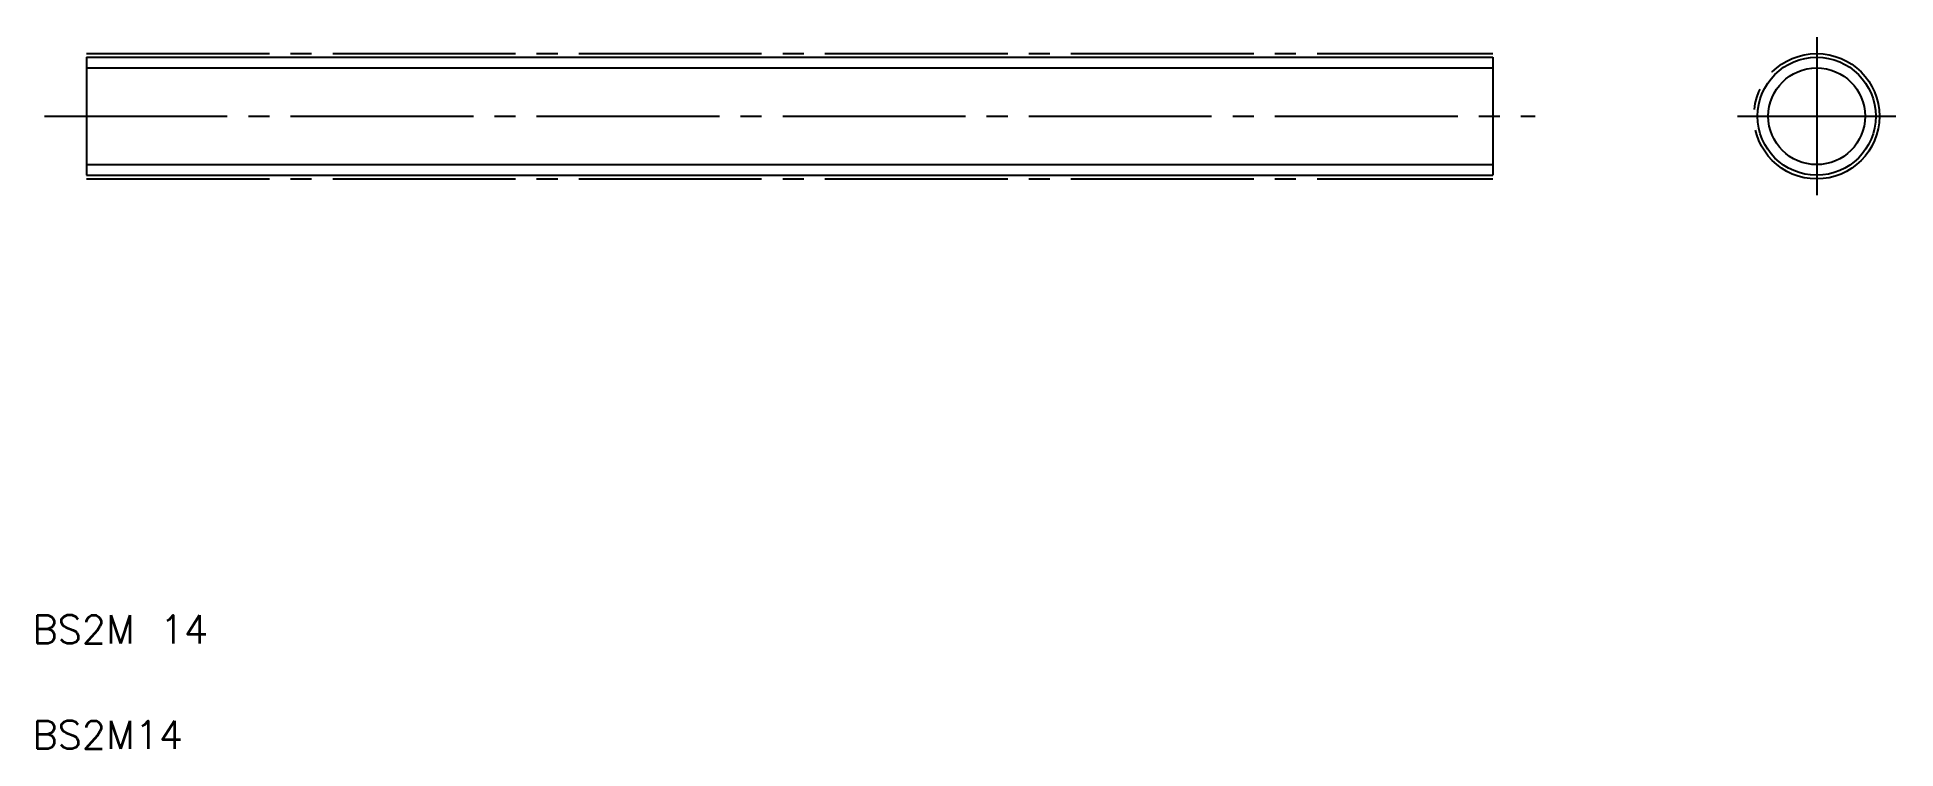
# Model space of a CAD drawing. Extents: x 5 to 138, y 5 to 56.
import ezdxf

# ---------------------------------------------------------------- set-up
doc = ezdxf.new("R2010")
doc.units = 0
doc.linetypes.add('CENTER', pattern=[17.5, 13, -1.5, 1.5, -1.5])
doc.layers.get('0').update_dxf_attribs({"linetype": 'CONTINUOUS'})
doc.layers.add('CENTER', color=1, linetype='CENTER')
doc.styles.get("Standard").update_dxf_attribs({"font": 'txt', "bigfont": 'BIGFONT'})

msp = doc.modelspace()

# ---------------------------------------------------------------- linework, layer by layer
at = {"color": 7, "linetype": 'CONTINUOUS'}
for p, q in [((8.86, 54.21), (108.86, 54.21)), ((8.86, 54.21), (8.86, 45.81)), ((108.86, 54.21), (108.86, 45.81)), ((8.86, 52.11), (8.86, 52.11)), ((8.86, 50.01), (8.86, 50.01)), ((8.86, 45.81), (108.86, 45.81))]:
    msp.add_line(p, q, dxfattribs=at)
at = {"color": 3, "linetype": 'CONTINUOUS'}
for p, q in [((8.86, 53.45), (108.86, 53.45)), ((8.86, 46.57), (108.86, 46.57))]:
    msp.add_line(p, q, dxfattribs=at)
at = {"color": 7, "linetype": 'CONTINUOUS'}
msp.add_circle((131.89, 50.01), 4.2, dxfattribs=at)
at = {"color": 3, "linetype": 'CONTINUOUS'}
msp.add_circle((131.89, 50.01), 3.44, dxfattribs=at)
at = {"layer": 'CENTER', "color": 1, "linetype": 'CENTER'}
for p, q in [((131.89, 55.64), (131.89, 44.39)), ((8.86, 54.47), (108.86, 54.47)), ((5.86, 50.01), (111.86, 50.01)), ((126.27, 50.01), (137.52, 50.01)), ((8.86, 45.56), (108.86, 45.56))]:
    msp.add_line(p, q, dxfattribs=at)
msp.add_circle((131.89, 50.01), 4.46, dxfattribs=at)

# ---------------------------------------------------------------- texts
at = {"color": 7, "linetype": 'CONTINUOUS'}
for s, p in [('BS2M 14 ', (5, 12.5)), ('BS2M14', (5, 5))]:
    msp.add_text(s, height=2, dxfattribs=at).set_placement(p)

doc.saveas('drawing.dxf')
